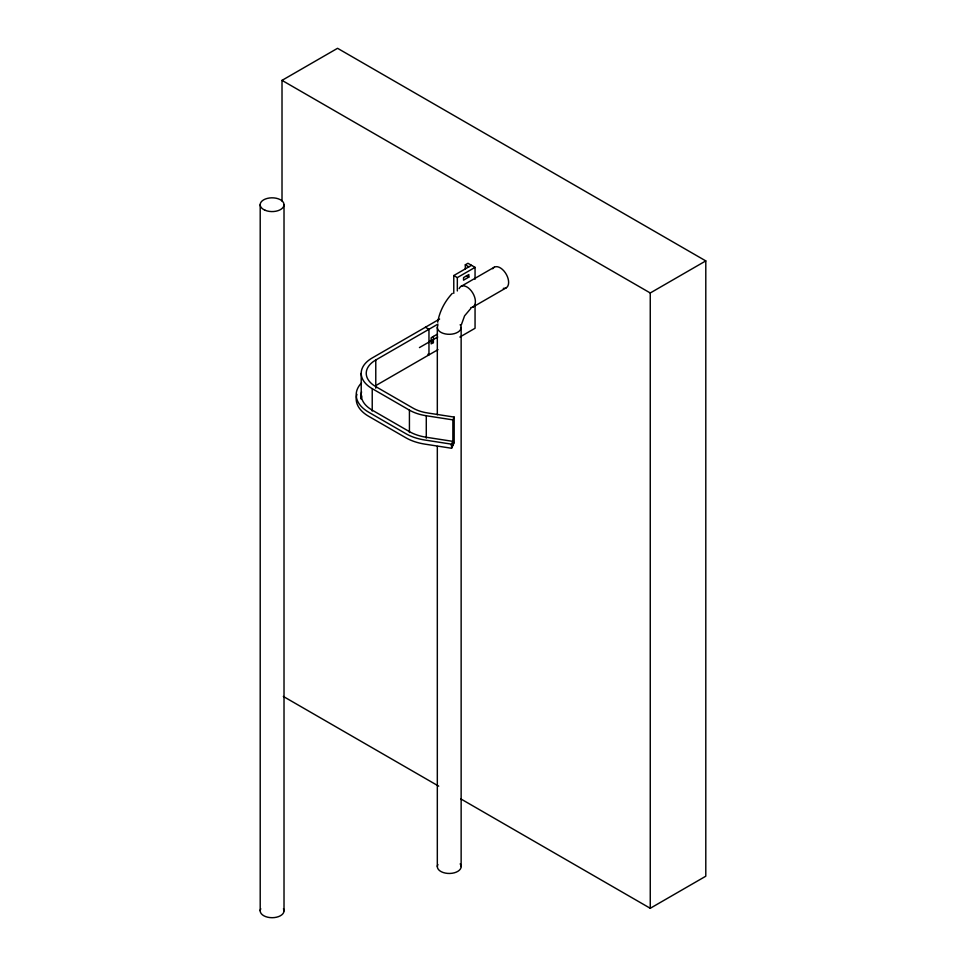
<?xml version="1.0" encoding="UTF-8"?>
<svg xmlns="http://www.w3.org/2000/svg" width="966" height="966" viewBox="0 0 966 966"><rect width="100%" height="100%" fill="white"/><g stroke="black" fill="none" stroke-linecap="round" stroke-linejoin="round"><path stroke-width="1.45" d="M361.212 373.311L361.212 398.898L361.417 396.652M361.212 398.898L361.743 395.927M437.719 322.233C439.518 311.414 444.831 301.356 452.293 293.362M461.337 324.842L464.586 315.834L470.78 308.504M451.219 445.205L452.873 445.459L452.873 419.872L454.177 417.083L427.588 412.965A32.59 18.825 0 0 1 412.965 408.087L375.774 386.617A32.59 18.825 0 0 1 375.774 360.004L437.984 324.081M356.937 394.321A42.625 24.609 0 0 0 368.674 416.298L405.877 437.779A42.625 24.609 0 0 0 424.992 444.143L451.581 448.26L451.581 444.167L452.873 441.365L426.284 437.26A37.614 21.711 0 0 1 409.427 431.633L372.224 410.164A37.614 21.711 0 0 1 361.562 391.822M451.581 448.26L454.177 442.67L454.177 417.083M282.012 201.013L282.012 80.371L337.557 48.3L705.796 260.905L705.796 876.21L650.251 908.282L460.915 798.967M465.31 269.285L465.31 264.805L467.967 263.271L475.055 267.365L475.055 279.246M453.779 293.374L453.779 275.551L471.517 265.312M453.779 275.551L457.329 277.604L475.055 267.365M468.848 277.085L463.535 280.164L463.535 277.604L468.848 274.525L468.848 277.085L466.493 275.721M461.011 286.407L494.254 267.22M439.602 319.058L372.224 357.951A37.614 21.711 0 0 0 372.224 388.658L372.224 411.057M472.917 307.043L506.16 287.844M437.526 334.067L431.174 337.738L431.174 343.884L433.396 342.604L433.396 336.458M419.437 347.591L437.731 337.025M437.984 349.668L375.774 385.591L375.774 360.004M459.864 337.049L475.055 328.271L475.055 304.507M282.012 80.371L650.251 292.976L705.796 260.905M372.224 388.658L409.427 410.139A37.614 21.711 0 0 0 426.284 415.754L452.873 419.872M452.511 442.416L454.177 442.67M451.581 444.167L424.992 440.049A42.625 24.609 0 0 1 405.877 433.686L368.674 412.204A42.625 24.609 0 0 1 361.525 382.886M465.31 264.805L468.848 266.858M425.414 327.245L428.964 329.297L428.964 354.884L427.853 354.244M429.846 340.551L433.396 342.604M283.316 696.438L438.709 786.155M650.251 292.976L650.251 908.282M461.144 327.438L461.144 866.599M457.329 277.604L457.329 290.971M437.32 327.438L437.32 414.788M437.32 446.413L437.32 866.599M426.284 415.754L426.284 438.153M409.427 410.139L409.427 432.526M375.774 386.617L375.774 388.211M284.016 204.695L284.016 910.829M260.204 204.695L260.204 910.829M459.128 288.629A11.906 6.871 60 0 1 472.615 292.77A11.906 6.871 60 0 1 470.828 307.599M492.72 268.753A11.906 6.871 60 0 1 506.45 274.61A11.906 6.871 60 0 1 503.31 288.363M460.166 324.709A11.906 6.871 0 0 1 449.83 334.296A11.906 6.871 0 0 1 437.888 325.349M460.166 863.858A11.906 6.871 0 0 1 449.83 873.457A11.906 6.871 0 0 1 437.888 864.51M283.461 908.74A11.906 6.871 0 0 1 272.11 917.7A11.906 6.871 0 0 1 260.76 908.74M265.119 210.274A11.906 6.871 0 0 0 283.956 205.408A11.906 6.871 0 0 0 267.256 198.416A11.906 6.871 0 0 0 265.119 210.274"/></g></svg>
